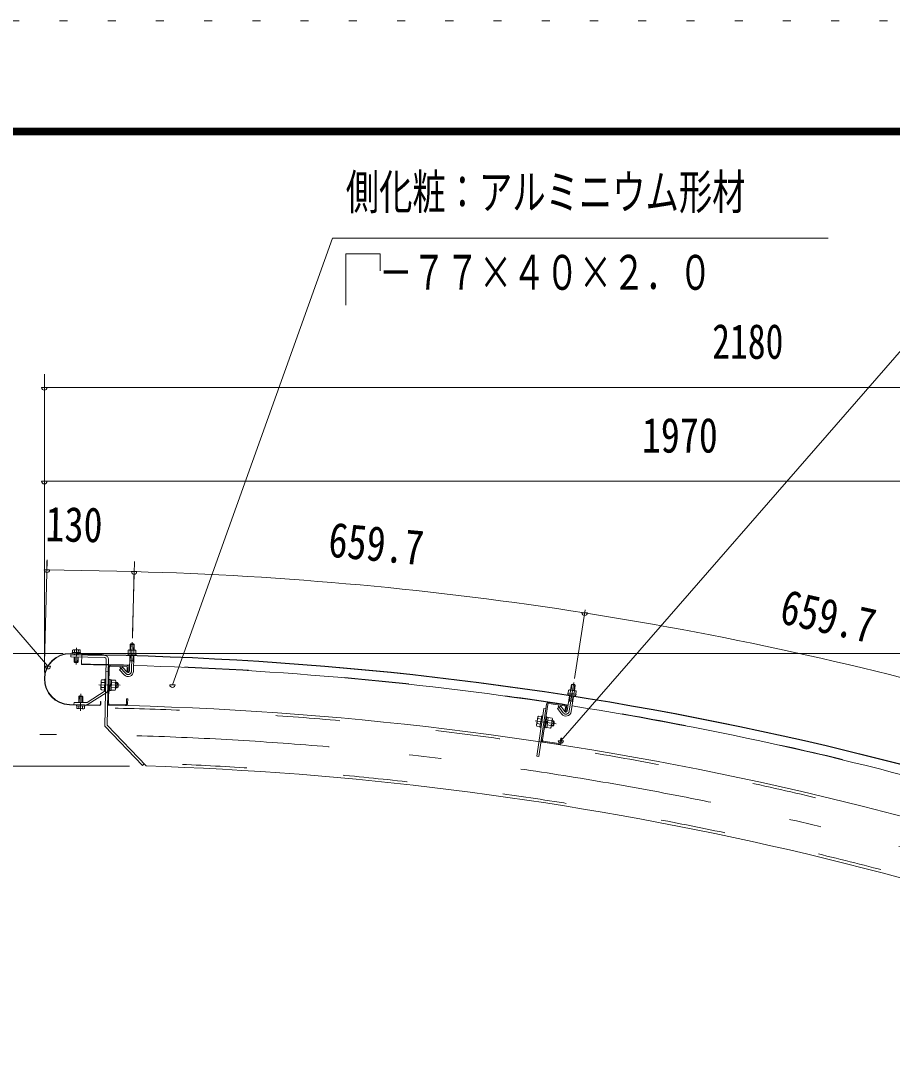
# Model space of a CAD drawing. Units: millimetres, scale not verified, with parts at other scales. Extents: x -25407 to 25413, y -10500 to 10500.
# Drawn here: x 15189 to 18440, y 6600 to 10500 of the extents above; entities that cross this region are included whole.
import ezdxf
from ezdxf.enums import TextEntityAlignment as Align

# ---------------------------------------------------------------- set-up
doc = ezdxf.new("R2010")
doc.units = ezdxf.units.MM
doc.header["$LTSCALE"] = 60
for name, pattern in [('USER2', [10, 4, -6]), ('USER3', [24, 12, -5, 2, -5]), ('USER4', [3, 0.5, -2.5])]:
    doc.linetypes.add(name, pattern=pattern)
for name, color, linetype, lineweight in [('0-6_2-02BOLD', 7, 'Continuous', 18), ('0-7_2-12HIDDEN', 3, 'USER2', 18), ('0-8_2-22CENTER', 3, 'USER3', 18), ('0-9_2-42THIN', 4, 'Continuous', 18), ('0-A_2-52DIM', 3, 'Continuous', 18), ('0-C_F-F1PAPER', 5, 'Continuous', 18), ('0-D_F-E_J_ADD', 5, 'USER4', 18)]:
    doc.layers.add(name, color=color, linetype=linetype, lineweight=lineweight)
doc.styles.add('ＭＳ ゴシック', font='')
doc.styles.get('ＭＳ ゴシック').set_extended_font_data('MS Gothic')

msp = doc.modelspace()

# ---------------------------------------------------------------- linework, layer by layer
at = {"layer": '0-6_2-02BOLD'}
for p, q in [((15388.46, 8143.81), (15388.63, 8152.54)), ((15403.06, 8152.26), (15402.89, 8143.52)), ((15596.29, 8151.64), (15595.98, 8140.41)), ((15596.58, 8173.27), (15611.58, 8172.87)), ((15610.42, 8140.02), (15610.72, 8151.25)), ((15375.49, 8134.81), (15502.47, 8132.27)), ((15388.07, 8138.56), (15387.99, 8134.57)), ((15402.47, 8108.52), (15402.82, 8126.27)), ((15403.07, 8138.26), (15402.99, 8134.26)), ((15415.53, 8136.12), (15415.07, 8098.63)), ((15593.91, 8073.88), (15595.46, 8131.41)), ((15594.96, 8112.99), (15609.96, 8112.59)), ((15610.45, 8131.01), (15608.91, 8073.48)), ((15389.93, 8106.27), (15387.48, 8108.82)), ((15389.93, 8106.27), (15399.92, 8106.07)), ((15514.26, 8072.03), (15506.26, 8072.19)), ((15515.92, 7954.97), (15518.6, 8088.94)), ((15522.68, 8092.86), (15581.67, 8091.68)), ((15581.75, 8095.68), (15522.76, 8096.86)), ((15585.25, 8070.61), (15585.59, 8087.6)), ((15521.65, 8041.37), (15526.65, 8041.27)), ((15502.6, 8000.04), (15435.79, 7957.41)), ((15501.08, 8012.9), (15489.07, 8013.14)), ((15501.45, 8031.66), (15489.45, 8031.9)), ((15520.83, 8000.63), (15516.84, 8000.71)), ((15526.26, 8021.78), (15521.16, 8016.88)), ((15526.36, 8026.78), (15521.26, 8021.88)), ((15526.07, 8012.4), (15540.58, 8012.11)), ((15540.95, 8030.87), (15526.45, 8031.16)), ((15542.31, 8011.45), (15547.31, 8011.35)), ((15551.38, 8027.52), (15547.7, 8031.35)), ((15551.38, 8027.52), (15551.13, 8015.03)), ((17239.97, 8002.15), (17238.22, 7991.05)), ((17243.04, 8023.56), (17257.86, 8021.24)), ((17252.48, 7988.81), (17254.22, 7999.91)), ((15404.88, 7978.95), (15404.44, 7957.2)), ((15440.09, 7950.67), (15506.9, 7993.3)), ((15487.04, 7961.3), (15486.82, 7950.05)), ((17218.36, 7948.52), (17160.01, 7957.27)), ((17227.62, 7925.33), (17236.54, 7982.19)), ((17233.69, 7963.99), (17248.51, 7961.66)), ((17251.37, 7979.87), (17242.44, 7923.01)), ((15370.02, 7948.64), (15482.99, 7946.38)), ((15483.02, 7947.63), (15370.04, 7949.89)), ((15404.46, 7943.95), (15404.29, 7935.21)), ((15418.72, 7934.92), (15418.89, 7943.66)), ((15519.76, 7946.89), (15578.75, 7945.71)), ((15578.83, 7949.71), (15519.84, 7950.89)), ((17135, 7817.43), (17154.87, 7949.95)), ((17159.42, 7953.31), (17217.77, 7944.56)), ((17218.61, 7923.2), (17221.13, 7940.02)), ((17127.72, 7876.79), (17115.84, 7878.57)), ((17130.5, 7895.34), (17118.63, 7897.13)), ((17132.26, 7907.08), (17136.22, 7906.49)), ((17153.83, 7882.36), (17148.15, 7878.15)), ((17154.58, 7887.3), (17148.89, 7883.1)), ((17169.57, 7889.48), (17155.23, 7891.64)), ((17152.44, 7873.08), (17166.79, 7870.93)), ((17177.63, 7872.47), (17173.36, 7869.32)), ((17137.77, 7808.93), (17196.11, 7800.18)), ((17196.71, 7804.13), (17138.36, 7812.89)), ((15648.83, 7727.84), (15643.06, 7722.3))]:
    msp.add_line(p, q, dxfattribs=at)
for points in [[(15410.1, 8143.38), (15410.28, 8152.11), (15408.12, 8153.42), (15383.63, 8153.91), (15381.41, 8152.69), (15381.24, 8143.95)], [(15588.77, 8140.6), (15589.07, 8151.84), (15591.29, 8153.04), (15615.78, 8152.38), (15617.93, 8151.06), (15617.63, 8139.82)], [(15609.14, 8175.44), (15599.15, 8175.71), (15596.58, 8173.27), (15596.04, 8152.91)], [(15611.03, 8152.51), (15611.58, 8172.87), (15609.14, 8175.44)], [(15373.85, 8140.1), (15490.57, 8137.76), (15490.55, 8136.51), (15373.82, 8138.85)], [(15502.3, 8124.28), (15375.33, 8126.82), (15375.49, 8134.81)], [(15379.97, 8139.98), (15380.05, 8143.98), (15411.29, 8143.35), (15411.22, 8139.35)], [(15399.92, 8106.07), (15402.47, 8108.52), (15387.48, 8108.82), (15387.83, 8126.57)], [(15643.06, 7722.3), (15502.2, 7868.91), (15507.21, 8119.18)], [(15515.2, 8119.02), (15510.26, 7872.07), (15655.9, 7720.48)], [(15617.53, 8136.08), (15617.42, 8132.08), (15588.56, 8132.85), (15588.67, 8136.85)], [(15574.4, 8060.25), (15557.2, 8078.39), (15568.09, 8088.71), (15585.29, 8070.57)], [(15589.59, 8087.52), (15589.25, 8070.53), (15585.25, 8070.61)], [(15500.89, 8003.52), (15488.88, 8003.76), (15487.2, 8006.81), (15487.83, 8038.3), (15489.63, 8041.28), (15501.64, 8041.04)], [(15505.69, 8043.44), (15501.69, 8043.52), (15500.84, 8001.03), (15504.84, 8000.95)], [(15520.83, 8000.63), (15521.69, 8043.12), (15517.69, 8043.2)], [(15526.65, 8041.27), (15525.87, 8002.28), (15520.87, 8002.38)], [(15542.19, 8005.71), (15542.83, 8037.2), (15541.14, 8040.25), (15526.64, 8040.54)], [(15542.19, 8005.71), (15540.39, 8002.72), (15525.89, 8003.02)], [(15551.13, 8015.03), (15547.31, 8011.35), (15547.7, 8031.35), (15542.71, 8031.45)], [(17231.09, 7992.16), (17232.84, 8003.27), (17235.19, 8004.17), (17259.39, 8000.37), (17261.35, 7998.79), (17259.61, 7987.69)], [(17255.78, 8024.09), (17245.9, 8025.65), (17243.04, 8023.56), (17239.88, 8003.44)], [(17254.7, 8001.11), (17257.86, 8021.24), (17255.78, 8024.09)], [(15433, 7956.63), (15386.95, 7957.55), (15386.79, 7949.55)], [(15419.44, 7956.9), (15419.87, 7978.64), (15404.88, 7978.95), (15407.43, 7981.39), (15417.42, 7981.19), (15419.87, 7978.64)], [(15485.57, 7950.08), (15485.79, 7961.32), (15487.04, 7961.3)], [(15586.91, 7953.55), (15587.25, 7970.55), (15583.25, 7970.63), (15582.91, 7953.63)], [(17259.03, 7983.98), (17258.41, 7980.03), (17229.89, 7984.51), (17230.51, 7988.46)], [(15396.14, 7948.11), (15396.06, 7944.11), (15427.3, 7943.49), (15427.38, 7947.49)], [(15426.11, 7943.51), (15425.94, 7934.78), (15423.72, 7933.56), (15399.23, 7934.05), (15397.07, 7935.35), (15397.25, 7944.09)], [(17150.91, 7950.55), (17121.7, 7755.72), (17113.79, 7756.91), (17140.48, 7934.92), (17148.39, 7933.73)], [(17218.64, 7923.16), (17203.92, 7943.36), (17191.79, 7934.53), (17206.52, 7914.32)], [(17225.09, 7939.42), (17222.56, 7922.61), (17218.61, 7923.2)], [(17113.18, 7872.53), (17117.85, 7903.68), (17120.02, 7906.4), (17131.9, 7904.62)], [(17132.26, 7907.08), (17125.96, 7865.05), (17129.91, 7864.46)], [(17148.08, 7904.71), (17152.04, 7904.11), (17145.74, 7862.08), (17141.78, 7862.68)], [(17146, 7863.82), (17150.94, 7863.07), (17156.73, 7901.64), (17151.78, 7902.38)], [(17156.62, 7900.91), (17170.96, 7898.76), (17172.24, 7895.52), (17167.57, 7864.37), (17165.4, 7861.65), (17151.05, 7863.8)], [(17168.42, 7870.06), (17173.36, 7869.32), (17176.33, 7889.09), (17171.39, 7889.84)], [(17177.63, 7872.47), (17179.49, 7884.83), (17176.33, 7889.09)], [(17126.33, 7867.51), (17114.45, 7869.29), (17113.18, 7872.53)], [(17205.21, 7806.9), (17207.73, 7823.72), (17203.78, 7824.31), (17201.26, 7807.5)]]:
    msp.add_lwpolyline(points, dxfattribs=at)
for points in [[(15618.82, 8139.79), (15618.72, 8136.04), (15587.48, 8136.88), (15587.58, 8140.63)], [(17260.79, 7987.5), (17260.21, 7983.8), (17229.34, 7988.64), (17229.92, 7992.35)]]:
    msp.add_lwpolyline(points, close=True, dxfattribs=at)
for centre, radius, start, end in [((15384.93, 8148.09), 5.79, 50.30775, 88.854), ((15395.45, 8132.39), 21.27, 69.02267, 108.68311), ((15406.58, 8147.65), 5.79, 88.854, 127.38544), ((15592.56, 8147.21), 5.79, 49.93085, 88.46228), ((15602.96, 8131.44), 21.27, 68.63316, 108.29361), ((15614.2, 8146.63), 5.79, 88.46228, 127.00851), ((15371.93, 8044.37), 95.75, 88.854, 268.854), ((15371.93, 8044.37), 94.5, 88.854, 268.854), ((15259.53, -4661.8), 12797.62, 65.66528, 89.30167), ((15259.53, -4661.8), 12798.88, 65.66528, 89.30167), ((15502.2, 8119.28), 5, 358.854, 88.854), ((15502.2, 8119.28), 13, 358.854, 88.854), ((15259.53, -4661.8), 12761.37, 88.49597, 89.30167), ((15522.6, 8088.86), 8, 88.854, 178.854), ((15522.6, 8088.86), 4, 88.854, 178.854), ((15588.91, 8074.01), 20, 223.46228, 358.48836), ((15581.59, 8087.68), 4, 358.854, 88.854), ((15581.59, 8087.68), 8, 358.854, 88.854), ((15588.91, 8074.01), 5, 223.46228, 358.51442), ((15259.53, -4661.8), 12761.37, 81.1133, 88.42862), ((15494.99, 8036.48), 7.19, 178.854, 219.58083), ((15535.6, 8035.67), 7.19, 318.12717, 358.854), ((15494.43, 8008.34), 7.19, 138.12717, 178.854), ((15513.66, 8022.03), 26.15, 157.82858, 199.87939), ((15499.9, 8004.26), 5, 302.54407, 358.854), ((15499.9, 8004.26), 13, 302.54407, 358.854), ((15516.36, 8021.98), 26.15, 337.82858, 19.87941), ((15535.04, 8007.52), 7.19, 358.854, 39.58083), ((17235.7, 7998.23), 5.79, 42.54817, 81.07961), ((17243.99, 7981.26), 21.27, 61.25049, 100.91093), ((17257.09, 7994.88), 5.79, 81.07961, 119.62584), ((15433.1, 7961.63), 5, 268.854, 302.54407), ((17158.83, 7949.36), 8, 81.47133, 171.47133), ((15400.77, 7939.81), 5.79, 268.854, 307.38544), ((15411.9, 7955.08), 21.27, 249.02267, 288.68311), ((15422.41, 7939.38), 5.79, 230.30775, 268.854), ((15433.1, 7961.63), 13, 268.854, 302.54407), ((15483.07, 7950.13), 3.75, 268.854, 358.854), ((15483.07, 7950.13), 2.5, 268.854, 358.854), ((15259.53, -4661.8), 12611.38, 65.80466, 88.854), ((15519.92, 7954.89), 8, 178.854, 268.854), ((15519.92, 7954.89), 4, 178.854, 268.854), ((15578.91, 7953.71), 8, 268.854, 358.854), ((15578.91, 7953.71), 4, 268.854, 358.854), ((17158.83, 7949.36), 4, 81.47133, 171.47133), ((17222.68, 7926.1), 20, 216.07961, 351.10568), ((17217.17, 7940.61), 4, 351.47133, 81.47133), ((17217.17, 7940.61), 8, 351.47133, 81.47133), ((17222.68, 7926.1), 5, 216.07961, 351.13176), ((15259.53, -4661.8), 12761.37, 73.73062, 81.04594), ((17120.54, 7873.12), 7.19, 130.74449, 171.47133), ((17141.37, 7884.23), 26.15, 150.44592, 192.49673), ((17124.71, 7900.96), 7.19, 171.47133, 212.19815), ((17144.05, 7883.83), 26.15, 330.44592, 12.49673), ((17164.88, 7894.93), 7.19, 310.74449, 351.47133), ((17160.71, 7867.1), 7.19, 351.47133, 32.19815), ((17138.95, 7816.84), 8, 171.47133, 261.47133), ((17138.95, 7816.84), 4, 171.47133, 261.47133), ((17197.3, 7808.09), 8, 261.47133, 351.47133), ((17197.3, 7808.09), 4, 261.47133, 351.47133), ((15259.53, -4661.8), 12388.63, 67.05199, 88.16655)]:
    msp.add_arc(centre, radius, start, end, dxfattribs=at)
at = {"layer": '0-7_2-12HIDDEN'}
for radius, start, end in [(12762.62, 88.49596, 89.30167), (12762.62, 81.1133, 88.42862), (12600.87, 65.80389, 88.854), (12762.62, 73.73062, 81.04594), (12399.12, 67.01985, 88.21622)]:
    msp.add_arc((15259.53, -4661.8), radius, start, end, dxfattribs=at)
at = {"layer": '0-8_2-22CENTER'}
for p, q in [((15394.77, 8098.67), (15396.02, 8161.16)), ((15601.41, 8073.67), (15604.33, 8182.45)), ((15579.84, 8065.41), (15557.49, 8089)), ((15480.02, 8022.7), (15558.76, 8021.13)), ((17235.03, 7924.16), (17251.9, 8031.66)), ((15411.33, 7926.31), (15412.58, 7988.79)), ((17193.44, 7945.01), (17212.58, 7918.74)), ((17108.1, 7889.22), (17185.98, 7877.54))]:
    msp.add_line(p, q, dxfattribs=at)
for centre, radius, start, end in [((15588.91, 8074.01), 12.5, 223.4623, 358.4623), ((17222.68, 7926.1), 12.5, 216.07962, 351.07962), ((15259.53, -4661.8), 12500, 65.24121, 90)]:
    msp.add_arc(centre, radius, start, end, dxfattribs=at)
at = {"layer": '0-9_2-42THIN'}
for p, q in [((15598.03, 8152.85), (15598.64, 8175.22)), ((15609.63, 8174.92), (15609.03, 8152.56)), ((15389.83, 8126.53), (15389.44, 8106.78)), ((15389.99, 8134.52), (15390.07, 8138.52)), ((15400.83, 8126.3), (15400.43, 8106.56)), ((15400.98, 8134.3), (15401.07, 8138.3)), ((15607.96, 8112.64), (15608.46, 8131.07)), ((15609.87, 8109.12), (15607.96, 8112.64)), ((15549.86, 8013.8), (15542.36, 8013.95)), ((15542.66, 8028.95), (15550.16, 8028.8)), ((17241.86, 8003.13), (17245.33, 8025.23)), ((17256.19, 8023.52), (17252.72, 8001.42)), ((15406.44, 7957.16), (15406.92, 7980.91)), ((15417.92, 7980.68), (15417.44, 7956.94)), ((17246.53, 7961.97), (17249.39, 7980.18)), ((17246.53, 7961.97), (17247.97, 7958.24)), ((17178.44, 7886.25), (17171.02, 7887.36)), ((17168.79, 7872.53), (17176.21, 7871.42))]:
    msp.add_line(p, q, dxfattribs=at)
for points in [[(15597.46, 8131.36), (15596.96, 8112.94), (15594.87, 8109.53)], [(17238.52, 7981.89), (17235.66, 7963.68), (17233.15, 7960.56)]]:
    msp.add_lwpolyline(points, dxfattribs=at)
at = {"layer": '0-A_2-52DIM'}
for p, q in [((18838.52, 9689.93), (17203.89, 7814.39)), ((16529.97, 9566.98), (16529.97, 9631.38)), ((15276.18, 9182.46), (15276.18, 8069.37)), ((15286.18, 9132.46), (15266.18, 9132.46)), ((20726.18, 9132.46), (15276.18, 9132.46)), ((15286.18, 8782.47), (15266.18, 8782.47)), ((15276.18, 8782.47), (20726.18, 8782.47)), ((15286.76, 8489.38), (15277.37, 8104.68)), ((15286.01, 8451.89), (15284.98, 8484.95)), ((15605.07, 8214.19), (15612.14, 8482.87)), ((15296.01, 8451.89), (15276.01, 8451.89)), ((15611.39, 8445.38), (15286.01, 8451.89)), ((15621.39, 8445.38), (15601.39, 8445.38)), ((15604.72, 8197.1), (15611.71, 8457.15)), ((17254.18, 8046.14), (17294.52, 8303.15)), ((17302.69, 8291.51), (17282.69, 8291.51)), ((13776.18, 8139.93), (15346.93, 8139.93)), ((15396.93, 8140.12), (19576.53, 8140.12)), ((15299.31, 8092.25), (15279.31, 8092.25)), ((15764.35, 8023.4), (15744.35, 8023.4)), ((17213.89, 7814.39), (17193.89, 7814.39)), ((14126.18, 7719.93), (15594.56, 7719.93))]:
    msp.add_line(p, q, dxfattribs=at)
for points in [[(15754.35, 8023.4), (16351.18, 9689.93), (18201.18, 9689.93)], [(16529.97, 9631.38), (16401.18, 9631.38), (16401.18, 9439.93)], [(15289.31, 8092.25), (14601.18, 8889.93), (12001.19, 8889.93)]]:
    msp.add_lwpolyline(points, dxfattribs=at)
for centre, radius, start, end in [((15276.18, 9132.46), 10, 180, 0), ((15276.18, 8782.47), 10, 180, 0), ((15286.01, 8451.89), 10, 180, 0), ((15611.39, 8445.38), 10, 180, 0), ((15259.52, -4661.88), 13111.98, 81.07959, 88.46222), ((17292.69, 8291.51), 10, 180, 0), ((15259.51, -4661.88), 13111.99, 73.69698, 81.07959), ((15289.31, 8092.25), 10, 180, 0), ((15754.35, 8023.4), 10, 180, 0), ((17203.89, 7814.39), 10, 180, 0)]:
    msp.add_arc(centre, radius, start, end, dxfattribs=at)
at = {"layer": '0-C_F-F1PAPER'}
for points in [[(-3787.41, 10100), (-3787.41, -10000), (24912.59, -10000), (24912.59, 10100)], [(-3784.91, 10097.5), (-3784.91, -9997.5), (24910.09, -9997.5), (24910.09, 10097.5)], [(-3782.41, 10095), (-3782.41, -9995), (24907.59, -9995), (24907.59, 10095)], [(-3779.91, 10092.5), (24905.09, 10092.5), (24905.09, -9992.5), (-3779.91, -9992.5)], [(-3777.41, 10090), (-3777.41, -9990), (24902.59, -9990), (24902.59, 10090)], [(-3774.91, 10087.5), (24900.09, 10087.5), (24900.09, -9987.5), (-3774.91, -9987.5)], [(-3772.41, 10085), (-3772.41, -9985), (24897.59, -9985), (24897.59, 10085)], [(-3769.91, 10082.5), (24895.09, 10082.5), (24895.09, -9982.5), (-3769.91, -9982.5)], [(-3767.41, 10080), (24892.59, 10080), (24892.59, -9980), (-3767.41, -9980)], [(-3764.91, 10077.5), (24890.09, 10077.5), (24890.09, -9977.5), (-3764.91, -9977.5)], [(-3762.41, 10075), (-3762.41, -9975), (24887.59, -9975), (24887.59, 10075)]]:
    msp.add_lwpolyline(points, close=True, dxfattribs=at)
at = {"layer": '0-D_F-E_J_ADD'}
msp.add_lwpolyline([(-4287.41, 10500), (25412.59, 10500), (25412.59, -10500), (-4287.41, -10500)], close=True, dxfattribs=at)

# ---------------------------------------------------------------- texts
at = {"layer": '0-A_2-52DIM', "color": 7, "style": 'ＭＳ ゴシック'}
for s, width, p in [('側化粧：アルミニウム形材', 0.7, (16401.18, 9757.7)), ('\u3000－７７×４０×２．０', 0.7, (16401.18, 9457.7)), ('2180', 0.75, (17768.68, 9200.23)), ('1970', 0.8, (17506.18, 8850.23))]:
    msp.add_text(s, height=130.2, dxfattribs=dict(at, width=width)).set_placement(p, align=Align.BOTTOM_LEFT)
at = {"layer": '0-A_2-52DIM', "color": 7, "style": 'ＭＳ ゴシック', "width": 0.8}
for s, rotation, p in [('130', 358.854, (15278.84, 8519.81)), ('659.7', 354.771, (16328.85, 8462.53)), ('659.7', 347.388, (18006.41, 8216.33))]:
    msp.add_text(s, height=130.2, rotation=rotation, dxfattribs=at).set_placement(p, align=Align.BOTTOM_LEFT)

doc.saveas('drawing.dxf')
